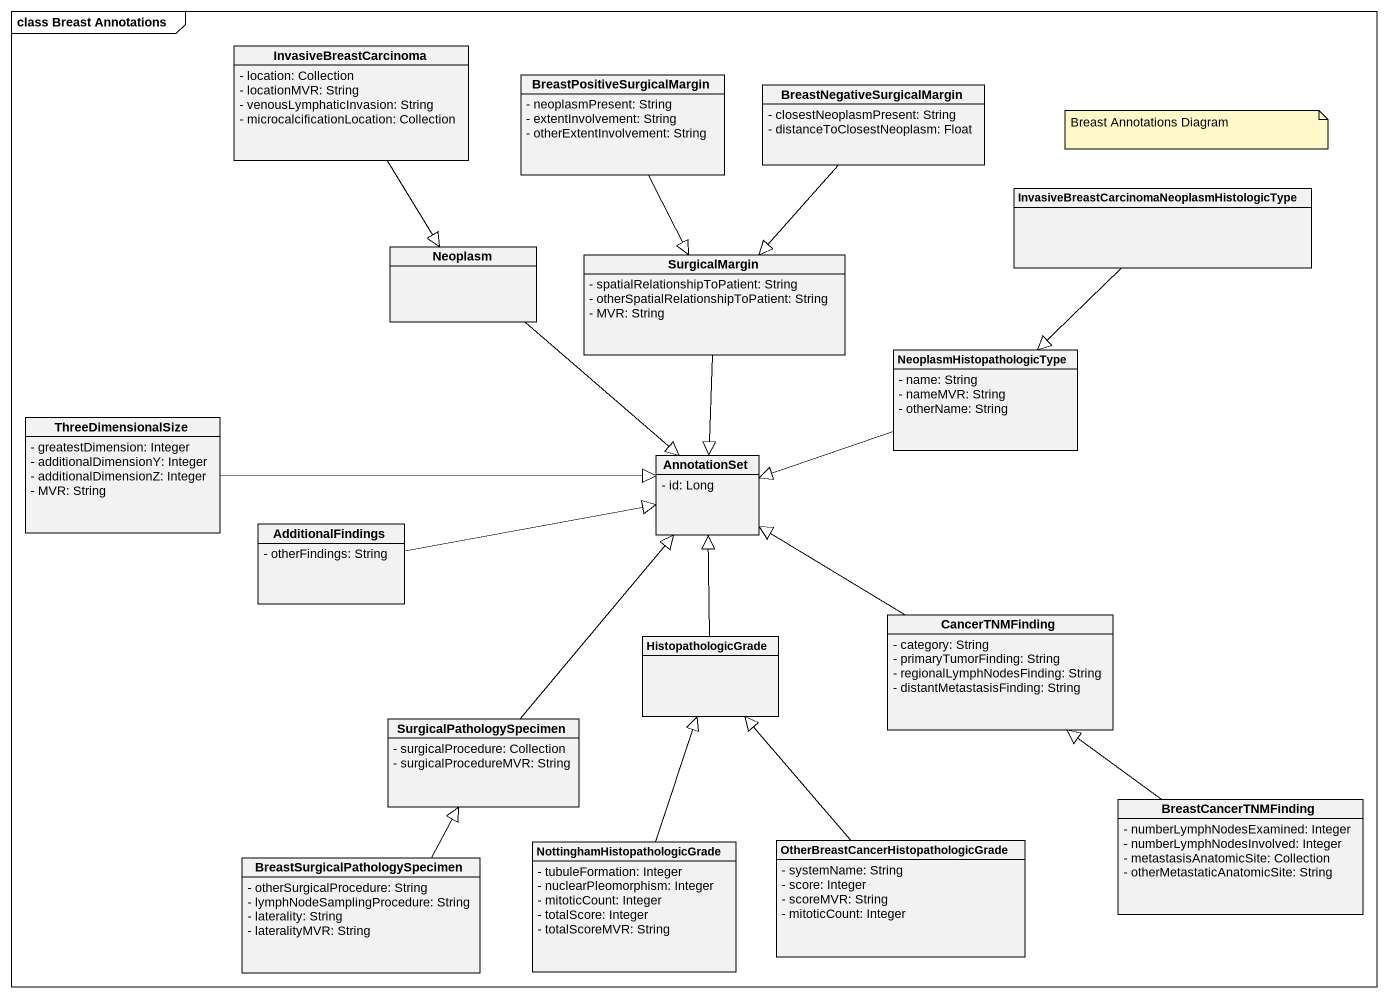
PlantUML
@startuml
mainframe class Breast Annotations
hide circle
hide empty members
skinparam classAttributeIconSize 0
class InvasiveBreastCarcinoma {
  - location: Collection
  - locationMVR: String
  - venousLymphaticInvasion: String
  - microcalcificationLocation: Collection
}
class BreastPositiveSurgicalMargin {
  - neoplasmPresent: String
  - extentInvolvement: String
  - otherExtentInvolvement: String
}
class BreastNegativeSurgicalMargin {
  - closestNeoplasmPresent: String
  - distanceToClosestNeoplasm: Float
}
class "InvasiveBreastCarcinomaNeoplasmHistologicType" as InvasiveBreastCarcinomaNeopl
class Neoplasm
class SurgicalMargin {
  - spatialRelationshipToPatient: String
  - otherSpatialRelationshipToPatient: String
  - MVR: String
}
class NeoplasmHistopathologicType {
  - name: String
  - nameMVR: String
  - otherName: String
}
class ThreeDimensionalSize {
  - greatestDimension: Integer
  - additionalDimensionY: Integer
  - additionalDimensionZ: Integer
  - MVR: String
}
class AnnotationSet {
  - id: Long
}
class AdditionalFindings {
  - otherFindings: String
}
class CancerTNMFinding {
  - category: String
  - primaryTumorFinding: String
  - regionalLymphNodesFinding: String
  - distantMetastasisFinding: String
}
class HistopathologicGrade
class SurgicalPathologySpecimen {
  - surgicalProcedure: Collection
  - surgicalProcedureMVR: String
}
class BreastCancerTNMFinding {
  - numberLymphNodesExamined: Integer
  - numberLymphNodesInvolved: Integer
  - metastasisAnatomicSite: Collection
  - otherMetastaticAnatomicSite: String
}
class "BreastSurgicalPathologySpecimen" as BreastSurgicalPathologySpeci {
  - otherSurgicalProcedure: String
  - lymphNodeSamplingProcedure: String
  - laterality: String
  - lateralityMVR: String
}
class "NottinghamHistopathologicGrade" as NottinghamHistopathologicGra {
  - tubuleFormation: Integer
  - nuclearPleomorphism: Integer
  - mitoticCount: Integer
  - totalScore: Integer
  - totalScoreMVR: String
}
class "OtherBreastCancerHistopathologicGrade" as OtherBreastCancerHistopathol {
  - systemName: String
  - score: Integer
  - scoreMVR: String
  - mitoticCount: Integer
}
InvasiveBreastCarcinoma --|> Neoplasm
BreastPositiveSurgicalMargin --|> SurgicalMargin
BreastNegativeSurgicalMargin --|> SurgicalMargin
InvasiveBreastCarcinomaNeopl --|> NeoplasmHistopathologicType
Neoplasm --|> AnnotationSet
SurgicalMargin --|> AnnotationSet
NeoplasmHistopathologicType -left-|> AnnotationSet
ThreeDimensionalSize -right-|> AnnotationSet
AdditionalFindings -right-|> AnnotationSet
CancerTNMFinding -up-|> AnnotationSet
HistopathologicGrade -up-|> AnnotationSet
SurgicalPathologySpecimen -up-|> AnnotationSet
BreastCancerTNMFinding -up-|> CancerTNMFinding
BreastSurgicalPathologySpeci -up-|> SurgicalPathologySpecimen
NottinghamHistopathologicGra -up-|> HistopathologicGrade
OtherBreastCancerHistopathol -up-|> HistopathologicGrade
note as N1
  Breast Annotations Diagram
end note
@enduml
